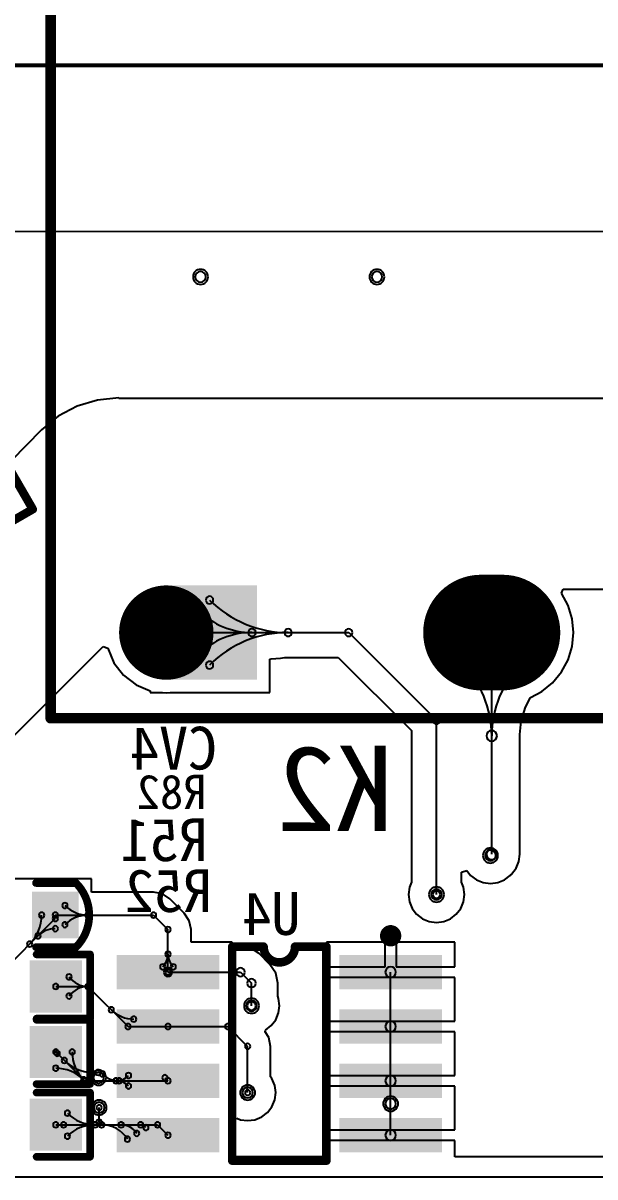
# Model space of a CAD drawing. Header units: inches. Extents: x 32166 to 66782, y 2386 to 7162.
# Drawn here: x 33714.6 to 33774.7, y 2886.6 to 3007.9 of the extents above; entities that cross this region are included whole.
import ezdxf

# ---------------------------------------------------------------- set-up
doc = ezdxf.new("R2010")
doc.units = ezdxf.units.IN
doc.header["$LTSCALE"] = 0.64311
doc.header["$MEASUREMENT"] = 0
for name, color, linetype in [('BOTTOMLAYER', 5, 'CONTINUOUS'), ('BOTTOMOVERLAY', 54, 'CONTINUOUS'), ('BOTTOMPASTE', 16, 'CONTINUOUS'), ('BOTTOMSOLDER', 6, 'CONTINUOUS'), ('KEEPOUTLAYER', 6, 'CONTINUOUS'), ('MULTILAYER', 9, 'CONTINUOUS')]:
    doc.layers.add(name, color=color, linetype=linetype)
doc.styles.get("Standard").update_dxf_attribs({"font": 'txt', "width": 0.8})

msp = doc.modelspace()

# ---------------------------------------------------------------- linework, layer by layer
at = {"layer": 'BOTTOMLAYER'}
for p, q in [((33665.02, 3003.55), (33816.76, 3003.55)), ((33691.5, 2986.01), (33785.9, 2985.96)), ((33720.31, 2967.59), (33718.33, 2966.53)), ((33722.47, 2968.24), (33720.31, 2967.59)), ((33724.71, 2968.46), (33722.47, 2968.24)), ((33724.71, 2968.41), (33724.71, 2968.46)), ((33848.94, 2968.41), (33724.71, 2968.41)), ((33718.33, 2966.53), (33716.59, 2965.1)), ((33716.59, 2965.1), (33711.66, 2960.1)), ((33771.22, 2947.94), (33771.41, 2948.34)), ((33771.41, 2948.34), (33822.66, 2948.34)), ((33771.91, 2946.65), (33771.22, 2947.94)), ((33772.34, 2945.25), (33771.91, 2946.65)), ((33772.48, 2943.79), (33772.34, 2945.25)), ((33729.69, 2943.79), (33748.86, 2943.79)), ((33748.86, 2943.79), (33758.09, 2934.57)), ((33763.89, 2920.48), (33763.89, 2943.79)), ((33772.34, 2942.34), (33772.48, 2943.79)), ((33699.61, 2918.89), (33723.05, 2942.32)), ((33723.05, 2942.32), (33723.55, 2942.15)), ((33723.55, 2942.15), (33724.19, 2940.62)), ((33771.91, 2940.94), (33772.34, 2942.34)), ((33740.58, 2940.98), (33740.73, 2941.02)), ((33740.58, 2937.49), (33740.58, 2940.98)), ((33740.73, 2941.02), (33741.68, 2941.11)), ((33741.68, 2941.11), (33742.12, 2941.16)), ((33742.12, 2941.16), (33747.77, 2941.16)), ((33747.77, 2941.16), (33755.45, 2933.48)), ((33771.22, 2939.65), (33771.91, 2940.94)), ((33724.19, 2940.62), (33725.2, 2939.3)), ((33770.29, 2938.52), (33771.22, 2939.65)), ((33725.2, 2939.3), (33726.52, 2938.29)), ((33769.16, 2937.59), (33770.29, 2938.52)), ((33726.52, 2938.29), (33727.98, 2937.68)), ((33727.98, 2937.68), (33727.98, 2937.49)), ((33727.98, 2937.49), (33729.28, 2937.49)), ((33729.28, 2937.49), (33729.69, 2937.44)), ((33729.69, 2937.44), (33730.11, 2937.49)), ((33730.11, 2937.49), (33740.58, 2937.49)), ((33767.97, 2936.95), (33769.16, 2937.59)), ((33766.99, 2934.48), (33767.44, 2935.96)), ((33767.44, 2935.96), (33767.97, 2936.95)), ((33758.09, 2916.25), (33758.09, 2934.57)), ((33766.85, 2933.06), (33766.99, 2934.48)), ((33755.45, 2933.48), (33755.45, 2917.53)), ((33766.84, 2920.48), (33766.84, 2932.93)), ((33766.84, 2932.93), (33766.86, 2932.93)), ((33766.86, 2932.93), (33766.85, 2933.06)), ((33766.74, 2919.72), (33766.84, 2920.48)), ((33765.98, 2918.4), (33766.45, 2919.01)), ((33766.45, 2919.01), (33766.74, 2919.72)), ((33721.83, 2917.88), (33711.4, 2917.88)), ((33721.83, 2916.5), (33721.83, 2917.88)), ((33760.73, 2918.61), (33761.27, 2918.79)), ((33760.73, 2917.53), (33760.73, 2918.61)), ((33761.27, 2918.79), (33761.67, 2918.26)), ((33761.67, 2918.26), (33762.28, 2917.79)), ((33762.28, 2917.79), (33762.99, 2917.5)), ((33764.52, 2917.5), (33765.23, 2917.79)), ((33765.23, 2917.79), (33765.84, 2918.26)), ((33765.84, 2918.26), (33765.9, 2918.34)), ((33765.9, 2918.34), (33765.98, 2918.4)), ((33755.24, 2917.02), (33755.14, 2916.25)), ((33755.45, 2917.53), (33755.24, 2917.02)), ((33760.94, 2917.02), (33760.73, 2917.53)), ((33761.04, 2916.25), (33760.94, 2917.02)), ((33762.99, 2917.5), (33763.76, 2917.4)), ((33763.76, 2917.4), (33764.52, 2917.5)), ((33728.35, 2916.5), (33721.83, 2916.5)), ((33729.28, 2916.32), (33728.35, 2916.5)), ((33730.06, 2915.79), (33729.28, 2916.32)), ((33731.58, 2914.27), (33730.06, 2915.79)), ((33755.14, 2916.25), (33755.24, 2915.49)), ((33755.24, 2915.49), (33755.53, 2914.78)), ((33760.64, 2914.78), (33760.94, 2915.49)), ((33760.94, 2915.49), (33761.04, 2916.25)), ((33732.11, 2913.49), (33731.58, 2914.27)), ((33755.53, 2914.78), (33756, 2914.17)), ((33756, 2914.17), (33756.61, 2913.7)), ((33759.56, 2913.7), (33760.17, 2914.17)), ((33760.17, 2914.17), (33760.64, 2914.78)), ((33710.88, 2906.58), (33718.03, 2913.72)), ((33718.03, 2914.08), (33728.35, 2914.08)), ((33718.03, 2913.72), (33718.03, 2914.08)), ((33728.35, 2914.08), (33729.87, 2912.56)), ((33732.29, 2912.56), (33732.11, 2913.49)), ((33756.61, 2913.7), (33757.32, 2913.4)), ((33757.32, 2913.4), (33758.09, 2913.3)), ((33758.09, 2913.3), (33758.85, 2913.4)), ((33758.85, 2913.4), (33759.56, 2913.7)), ((33729.87, 2908.09), (33729.87, 2912.56)), ((33732.29, 2911.24), (33732.29, 2912.56)), ((33736.62, 2911.24), (33732.29, 2911.24)), ((33736.62, 2910.84), (33736.62, 2911.24)), ((33737.5, 2910.84), (33736.62, 2910.84)), ((33738.55, 2910.63), (33737.5, 2910.84)), ((33739.45, 2910.03), (33738.55, 2910.63)), ((33752.7, 2911.24), (33746.52, 2911.24)), ((33746.52, 2911.24), (33746.52, 2908.66)), ((33752.7, 2908.66), (33752.7, 2911.24)), ((33760.02, 2911.24), (33753.84, 2911.24)), ((33753.84, 2911.24), (33753.84, 2908.66)), ((33760.02, 2908.66), (33760.02, 2911.24)), ((33740.59, 2908.89), (33739.45, 2910.03)), ((33729.87, 2908.09), (33737.5, 2908.09)), ((33737.5, 2908.09), (33738.65, 2906.94)), ((33741.19, 2907.99), (33740.59, 2908.89)), ((33746.52, 2908.66), (33752.7, 2908.66)), ((33753.27, 2902.37), (33753.27, 2908.09)), ((33753.84, 2908.66), (33760.02, 2908.66)), ((33738.65, 2904.55), (33738.65, 2906.94)), ((33741.4, 2906.94), (33741.19, 2907.99)), ((33741.4, 2905.55), (33741.4, 2906.94)), ((33760.02, 2907.52), (33746.52, 2907.52)), ((33746.52, 2907.52), (33746.52, 2904.94)), ((33760.02, 2904.94), (33760.02, 2907.52)), ((33718.08, 2906.58), (33721.46, 2906.58)), ((33721.46, 2906.58), (33725.67, 2902.37)), ((33741.5, 2905.32), (33741.4, 2905.55)), ((33741.6, 2904.55), (33741.5, 2905.32)), ((33741.5, 2903.79), (33741.6, 2904.55)), ((33746.52, 2904.94), (33746.52, 2904.94)), ((33746.52, 2904.94), (33746.52, 2902.94)), ((33760.02, 2902.94), (33760.02, 2904.94)), ((33760.02, 2904.94), (33760.02, 2904.94)), ((33741.2, 2903.08), (33741.5, 2903.79)), ((33725.67, 2902.37), (33729.87, 2902.37)), ((33729.87, 2902.37), (33736.15, 2902.37)), ((33736.15, 2902.37), (33738.24, 2900.28)), ((33740.07, 2901.82), (33740.12, 2902)), ((33740.12, 2902), (33740.73, 2902.47)), ((33740.73, 2902.47), (33741.2, 2903.08)), ((33746.52, 2902.94), (33760.02, 2902.94)), ((33753.27, 2896.66), (33753.27, 2902.37)), ((33740.48, 2901.2), (33740.07, 2901.82)), ((33740.66, 2900.28), (33740.48, 2901.2)), ((33760.02, 2901.8), (33746.52, 2901.8)), ((33746.52, 2901.8), (33746.52, 2899.22)), ((33760.02, 2899.22), (33760.02, 2901.8)), ((33718.08, 2899.69), (33718.23, 2899.55)), ((33718.08, 2899.69), (33721.12, 2896.66)), ((33738.24, 2895.42), (33738.24, 2900.28)), ((33740.66, 2897.07), (33740.66, 2900.28)), ((33746.52, 2899.22), (33746.52, 2897.23)), ((33760.02, 2897.23), (33760.02, 2899.22)), ((33746.52, 2897.23), (33760.02, 2897.23)), ((33721.12, 2896.66), (33729.87, 2896.66)), ((33729.54, 2896.99), (33729.87, 2896.66)), ((33740.8, 2896.89), (33740.66, 2897.07)), ((33741.09, 2896.18), (33740.8, 2896.89)), ((33741.19, 2895.42), (33741.09, 2896.18)), ((33760.02, 2896.09), (33746.52, 2896.09)), ((33746.52, 2896.09), (33746.52, 2893.51)), ((33753.27, 2894.25), (33753.27, 2896.66)), ((33760.02, 2893.51), (33760.02, 2896.09)), ((33738.24, 2895.42), (33738.24, 2895.42)), ((33741.09, 2894.66), (33741.19, 2895.42)), ((33722.63, 2892.31), (33722.63, 2893.84)), ((33740.33, 2893.33), (33740.8, 2893.94)), ((33740.8, 2893.94), (33741.09, 2894.66)), ((33746.52, 2893.51), (33746.52, 2891.51)), ((33753.27, 2890.94), (33753.27, 2894.25)), ((33760.02, 2891.51), (33760.02, 2893.51)), ((33722.63, 2892.31), (33722.89, 2892.04)), ((33736.62, 2892.41), (33737.1, 2892.73)), ((33736.62, 2888.68), (33736.62, 2892.41)), ((33737.1, 2892.73), (33737.48, 2892.57)), ((33737.48, 2892.57), (33738.24, 2892.47)), ((33738.24, 2892.47), (33739.01, 2892.57)), ((33739.01, 2892.57), (33739.72, 2892.86)), ((33739.72, 2892.86), (33740.33, 2893.33)), ((33718.08, 2892.04), (33718.89, 2892.04)), ((33718.08, 2892.04), (33722.89, 2892.04)), ((33722.89, 2892.04), (33728.77, 2892.04)), ((33728.77, 2892.04), (33729.87, 2890.94)), ((33746.52, 2891.51), (33760.02, 2891.51)), ((33760.02, 2890.37), (33746.52, 2890.37)), ((33746.52, 2890.37), (33746.52, 2888.68)), ((33760.02, 2888.68), (33760.02, 2890.37)), ((33746.52, 2888.68), (33736.62, 2888.68)), ((33952.49, 2888.68), (33760.02, 2888.68))]:
    msp.add_line(p, q, dxfattribs=at)
at = {"layer": 'BOTTOMLAYER', "const_width": 11.25}
msp.add_lwpolyline([(33762.77, 2943.79), (33765.02, 2943.79)], dxfattribs=at)
at = {"layer": 'BOTTOMLAYER'}
for points, const_width in [([(33765.58, 2943.79, 1), (33759.96, 2943.79, 1)], 5.63), ([(33767.83, 2943.79, 1), (33762.21, 2943.79, 1)], 5.63), ([(33731.94, 2943.79, 1), (33727.44, 2943.79, 1)], 4.5)]:
    msp.add_lwpolyline(points, format="xyb", close=True, dxfattribs=dict(at, const_width=const_width))
for centre, radius, start, end in [((33733.29, 2981.19), 0.562, 0, 180), ((33733.29, 2981.19), 0.562, 180, 0), ((33751.83, 2981.19), 0.562, 0, 180), ((33751.83, 2981.19), 0.562, 180, 0), ((33734.24, 2947.21), 0.394, 0, 180), ((33734.24, 2947.21), 0.394, 0, 180), ((33734.24, 2947.21), 0.394, 0, 180), ((33734.24, 2947.21), 0.394, 180, 0), ((33734.24, 2947.21), 0.394, 180, 0), ((33734.24, 2947.21), 0.394, 180, 0), ((33742.5, 2955.47), 11.68, 225, 270), ((33742.5, 2955.47), 11.68, 225, 270), ((33742.5, 2955.47), 11.68, 225, 270), ((33733.12, 2946.1), 0.394, 0, 180), ((33733.12, 2946.1), 0.394, 0, 180), ((33733.12, 2946.1), 0.394, 0, 180), ((33733.12, 2946.1), 0.394, 180, 0), ((33733.12, 2946.1), 0.394, 180, 0), ((33733.12, 2946.1), 0.394, 180, 0), ((33738.69, 2951.67), 7.88, 225.0001, 270.0001), ((33738.69, 2951.67), 7.88, 225.0001, 270.0001), ((33738.69, 2951.67), 7.88, 225.0001, 270.0001), ((33729.69, 2943.79), 0.394, 0, 180), ((33729.69, 2943.79), 0.394, 180, 0), ((33738.69, 2935.92), 7.88, 89.9999, 134.9999), ((33738.69, 2935.92), 7.88, 89.9999, 134.9999), ((33738.69, 2935.92), 7.88, 89.9999, 134.9999), ((33742.5, 2932.12), 11.68, 90, 135), ((33742.5, 2932.12), 11.68, 90, 135), ((33742.5, 2932.12), 11.68, 90, 135), ((33738.69, 2943.79), 0.394, 0, 180), ((33738.69, 2943.79), 0.394, 0, 180), ((33738.69, 2943.79), 0.394, 0, 180), ((33738.69, 2943.79), 0.394, 0, 180), ((33738.69, 2943.79), 0.394, 0, 180), ((33738.69, 2943.79), 0.394, 0, 180), ((33738.69, 2943.79), 0.394, 180, 0), ((33738.69, 2943.79), 0.394, 180, 0), ((33738.69, 2943.79), 0.394, 180, 0), ((33738.69, 2943.79), 0.394, 180, 0), ((33738.69, 2943.79), 0.394, 180, 0), ((33738.69, 2943.79), 0.394, 180, 0), ((33742.5, 2943.79), 0.394, 0, 180), ((33742.5, 2943.79), 0.394, 0, 180), ((33742.5, 2943.79), 0.394, 0, 180), ((33742.5, 2943.79), 0.394, 0, 180), ((33742.5, 2943.79), 0.394, 0, 180), ((33742.5, 2943.79), 0.394, 0, 180), ((33742.5, 2943.79), 0.394, 180, 0), ((33742.5, 2943.79), 0.394, 180, 0), ((33742.5, 2943.79), 0.394, 180, 0), ((33742.5, 2943.79), 0.394, 180, 0), ((33742.5, 2943.79), 0.394, 180, 0), ((33742.5, 2943.79), 0.394, 180, 0), ((33748.86, 2943.79), 0.394, 0, 180), ((33748.86, 2943.79), 0.394, 0, 180), ((33748.86, 2943.79), 0.394, 180, 0), ((33748.86, 2943.79), 0.394, 180, 0), ((33763.89, 2943.79), 0.562, 0, 180), ((33763.89, 2943.79), 0.562, 180, 0), ((33733.12, 2941.49), 0.394, 0, 180), ((33733.12, 2941.49), 0.394, 0, 180), ((33733.12, 2941.49), 0.394, 0, 180), ((33733.12, 2941.49), 0.394, 180, 0), ((33733.12, 2941.49), 0.394, 180, 0), ((33733.12, 2941.49), 0.394, 180, 0), ((33760.71, 2940.61), 0.562, 0, 180), ((33760.71, 2940.61), 0.562, 0, 180), ((33767.07, 2940.61), 0.562, 0, 180), ((33767.07, 2940.61), 0.562, 0, 180), ((33734.24, 2940.37), 0.394, 0, 180), ((33734.24, 2940.37), 0.394, 0, 180), ((33734.24, 2940.37), 0.394, 0, 180), ((33734.24, 2940.37), 0.394, 180, 0), ((33734.24, 2940.37), 0.394, 180, 0), ((33734.24, 2940.37), 0.394, 180, 0), ((33760.71, 2940.61), 0.562, 180, 0), ((33760.71, 2940.61), 0.562, 180, 0), ((33753.03, 2932.93), 10.86, 0, 45), ((33753.03, 2932.93), 10.86, 0, 45), ((33774.76, 2932.93), 10.86, 135, 180), ((33774.76, 2932.93), 10.86, 135, 180), ((33767.07, 2940.61), 0.562, 180, 0), ((33767.07, 2940.61), 0.562, 180, 0), ((33758.09, 2934.57), 0.394, 0, 180), ((33758.09, 2934.57), 0.394, 0, 180), ((33758.09, 2934.57), 0.394, 180, 0), ((33758.09, 2934.57), 0.394, 180, 0), ((33763.89, 2932.93), 0.562, 0, 180), ((33763.89, 2932.93), 0.562, 0, 180), ((33763.89, 2932.93), 0.562, 0, 180), ((33763.89, 2932.93), 0.562, 0, 180), ((33763.89, 2932.93), 0.562, 180, 0), ((33763.89, 2932.93), 0.562, 180, 0), ((33763.89, 2932.93), 0.562, 180, 0), ((33763.89, 2932.93), 0.562, 180, 0), ((33763.76, 2920.35), 0.562, 0, 180), ((33763.76, 2920.35), 0.562, 180, 0), ((33763.89, 2920.48), 0.562, 0, 180), ((33763.89, 2920.48), 0.562, 180, 0), ((33758.09, 2916.25), 0.562, 0, 180), ((33758.09, 2916.25), 0.394, 0, 180), ((33719.04, 2915.09), 0.286, 0, 180), ((33758.09, 2916.25), 0.562, 180, 0), ((33758.09, 2916.25), 0.394, 180, 0), ((33716.6, 2914.08), 0.286, 0, 180), ((33718.03, 2914.08), 0.286, 0, 180), ((33718.03, 2914.08), 0.286, 0, 180), ((33719.04, 2915.09), 0.286, 180, 0), ((33721.48, 2917.53), 3.45, 225.0001, 270.0001), ((33721.48, 2914.08), 0.286, 0, 180), ((33721.48, 2914.08), 0.286, 0, 180), ((33728.35, 2914.08), 0.286, 0, 180), ((33728.35, 2914.08), 0.286, 0, 180), ((33712.27, 2914.08), 4.32, 315.0001, 0.0001), ((33716.6, 2914.08), 0.286, 180, 0), ((33718.03, 2914.08), 0.286, 180, 0), ((33718.03, 2914.08), 0.286, 180, 0), ((33718.03, 2913.72), 0.286, 0, 180), ((33718.03, 2913.72), 0.286, 0, 180), ((33718.03, 2913.72), 0.286, 180, 0), ((33718.03, 2913.72), 0.286, 180, 0), ((33718.03, 2912.66), 0.286, 0, 180), ((33719.04, 2913.07), 0.286, 0, 180), ((33719.04, 2913.07), 0.286, 180, 0), ((33721.48, 2910.64), 3.45, 89.9999, 134.9999), ((33721.48, 2914.08), 0.286, 180, 0), ((33721.48, 2914.08), 0.286, 180, 0), ((33728.35, 2914.08), 0.286, 180, 0), ((33728.35, 2914.08), 0.286, 180, 0), ((33716.21, 2911.9), 0.286, 0, 180), ((33716.21, 2911.9), 0.286, 180, 0), ((33718.03, 2910.08), 2.57, 89.9998, 134.9998), ((33718.03, 2912.66), 0.286, 180, 0), ((33729.87, 2912.56), 0.286, 0, 180), ((33729.87, 2912.56), 0.286, 0, 180), ((33729.87, 2912.56), 0.286, 180, 0), ((33729.87, 2912.56), 0.286, 180, 0), ((33715.33, 2911.03), 0.286, 0, 180), ((33715.33, 2911.03), 0.286, 180, 0), ((33727.99, 2909.97), 1.88, 315, 0), ((33729.87, 2909.97), 0.286, 0, 180), ((33729.87, 2909.97), 0.286, 0, 180), ((33729.87, 2909.97), 0.286, 180, 0), ((33729.87, 2909.97), 0.286, 180, 0), ((33731.75, 2909.97), 1.88, 180, 225), ((33729.32, 2908.64), 0.286, 0, 180), ((33729.32, 2908.64), 0.286, 180, 0), ((33729.87, 2908.09), 0.45, 0, 180), ((33729.87, 2908.09), 0.45, 180, 0), ((33729.87, 2908.09), 0.286, 0, 180), ((33729.87, 2908.09), 0.286, 180, 0), ((33730.42, 2908.64), 0.286, 0, 180), ((33730.42, 2908.64), 0.286, 180, 0), ((33737.5, 2908.09), 0.45, 0, 180), ((33737.5, 2908.09), 0.45, 0, 180), ((33737.5, 2908.09), 0.45, 180, 0), ((33737.5, 2908.09), 0.45, 180, 0), ((33753.27, 2908.09), 0.562, 0, 180), ((33753.27, 2908.09), 0.562, 180, 0), ((33718.08, 2906.58), 0.286, 0, 180), ((33719.47, 2907.59), 0.286, 0, 180), ((33719.47, 2907.59), 0.286, 180, 0), ((33721.46, 2909.04), 2.46, 216.136, 270), ((33721.46, 2906.58), 0.286, 0, 180), ((33721.46, 2906.58), 0.286, 0, 180), ((33721.46, 2906.58), 0.286, 0, 180), ((33721.46, 2906.58), 0.286, 0, 180), ((33738.65, 2906.94), 0.45, 0, 180), ((33738.65, 2906.94), 0.45, 0, 180), ((33738.65, 2906.94), 0.45, 180, 0), ((33738.65, 2906.94), 0.45, 180, 0), ((33718.08, 2906.58), 0.286, 180, 0), ((33719.47, 2905.57), 0.286, 0, 180), ((33721.46, 2904.12), 2.46, 90, 143.864), ((33721.46, 2906.58), 0.286, 180, 0), ((33721.46, 2906.58), 0.286, 180, 0), ((33721.46, 2906.58), 0.286, 180, 0), ((33721.46, 2906.58), 0.286, 180, 0), ((33719.47, 2905.57), 0.286, 180, 0), ((33723.91, 2904.13), 0.286, 0, 180), ((33738.65, 2904.55), 0.562, 0, 180), ((33738.65, 2904.55), 0.562, 180, 0), ((33738.65, 2904.55), 0.45, 0, 180), ((33738.65, 2904.55), 0.45, 180, 0), ((33723.91, 2904.13), 0.286, 180, 0), ((33726.27, 2906.5), 3.35, 224.9999, 269.9999), ((33726.27, 2903.15), 0.286, 0, 180), ((33725.67, 2902.37), 0.286, 0, 180), ((33725.67, 2902.37), 0.286, 0, 180), ((33725.67, 2902.37), 0.286, 180, 0), ((33725.67, 2902.37), 0.286, 180, 0), ((33726.27, 2903.15), 0.286, 180, 0), ((33729.87, 2902.37), 0.286, 0, 180), ((33729.87, 2902.37), 0.286, 0, 180), ((33729.87, 2902.37), 0.286, 180, 0), ((33729.87, 2902.37), 0.286, 180, 0), ((33736.15, 2902.37), 0.286, 0, 180), ((33736.15, 2902.37), 0.286, 0, 180), ((33736.15, 2902.37), 0.286, 180, 0), ((33736.15, 2902.37), 0.286, 180, 0), ((33753.27, 2902.37), 0.562, 0, 180), ((33753.27, 2902.37), 0.562, 0, 180), ((33753.27, 2902.37), 0.562, 180, 0), ((33753.27, 2902.37), 0.562, 180, 0), ((33718.08, 2899.69), 0.286, 0, 180), ((33718.08, 2899.69), 0.286, 0, 180), ((33718.08, 2899.69), 0.286, 180, 0), ((33718.08, 2899.69), 0.286, 180, 0), ((33718.23, 2899.55), 0.286, 0, 180), ((33719.8, 2899.69), 0.286, 0, 180), ((33719.8, 2899.69), 0.286, 0, 180), ((33719.8, 2899.69), 0.286, 0, 180), ((33719.8, 2899.69), 0.286, 180, 0), ((33719.8, 2899.69), 0.286, 180, 0), ((33719.8, 2899.69), 0.286, 180, 0), ((33723.94, 2899.69), 4.14, 180, 225), ((33723.94, 2899.69), 4.14, 180, 225), ((33723.94, 2899.69), 4.14, 180, 225), ((33738.24, 2900.28), 0.286, 0, 180), ((33738.24, 2900.28), 0.286, 0, 180), ((33738.24, 2900.28), 0.286, 180, 0), ((33738.24, 2900.28), 0.286, 180, 0), ((33718.23, 2899.55), 0.286, 180, 0), ((33718.98, 2898.8), 0.286, 0, 180), ((33718.98, 2898.8), 0.286, 0, 180), ((33718.98, 2898.8), 0.286, 0, 180), ((33718.98, 2898.8), 0.286, 180, 0), ((33718.98, 2898.8), 0.286, 180, 0), ((33718.98, 2898.8), 0.286, 180, 0), ((33722.06, 2901.87), 4.35, 225.0002, 276.0962), ((33722.06, 2901.87), 4.35, 225.0002, 276.0962), ((33722.06, 2901.87), 4.35, 225.0002, 276.0962), ((33718.08, 2897.98), 0.286, 0, 180), ((33718.08, 2897.98), 0.286, 0, 180), ((33718.08, 2897.98), 0.286, 0, 180), ((33718.08, 2897.98), 0.286, 180, 0), ((33718.08, 2897.98), 0.286, 180, 0), ((33718.08, 2897.98), 0.286, 180, 0), ((33718.08, 2893.84), 4.14, 45, 90), ((33718.08, 2893.84), 4.14, 45, 90), ((33718.08, 2893.84), 4.14, 45, 90), ((33722.58, 2896.99), 0.562, 0, 180), ((33722.52, 2897.54), 0.286, 0, 180), ((33722.52, 2897.54), 0.286, 0, 180), ((33722.52, 2897.54), 0.286, 0, 180), ((33722.52, 2897.54), 0.286, 180, 0), ((33722.52, 2897.54), 0.286, 180, 0), ((33722.52, 2897.54), 0.286, 180, 0), ((33722.97, 2897.39), 0.286, 0, 180), ((33722.97, 2897.39), 0.286, 0, 180), ((33722.97, 2897.39), 0.286, 0, 180), ((33722.97, 2897.39), 0.286, 180, 0), ((33722.97, 2897.39), 0.286, 180, 0), ((33722.97, 2897.39), 0.286, 180, 0), ((33724.73, 2899.15), 2.49, 224.9999, 269.9999), ((33724.73, 2899.15), 2.49, 224.9999, 269.9999), ((33724.73, 2899.15), 2.49, 224.9999, 269.9999), ((33724.39, 2898.54), 1.88, 270, 315), ((33724.39, 2898.54), 1.88, 270, 315), ((33724.39, 2898.54), 1.88, 270, 315), ((33725.72, 2897.21), 0.286, 0, 180), ((33725.72, 2897.21), 0.286, 0, 180), ((33725.72, 2897.21), 0.286, 0, 180), ((33725.72, 2897.21), 0.286, 180, 0), ((33725.72, 2897.21), 0.286, 180, 0), ((33725.72, 2897.21), 0.286, 180, 0), ((33729.54, 2896.99), 0.286, 0, 180), ((33753.27, 2896.66), 0.562, 0, 180), ((33753.27, 2896.66), 0.562, 0, 180), ((33721.01, 2896.77), 0.286, 0, 180), ((33721.01, 2896.77), 0.286, 0, 180), ((33721.01, 2896.77), 0.286, 0, 180), ((33721.01, 2896.77), 0.286, 0, 180), ((33721.01, 2896.77), 0.286, 0, 180), ((33721.01, 2896.77), 0.286, 0, 180), ((33721.01, 2896.77), 0.286, 180, 0), ((33721.01, 2896.77), 0.286, 180, 0), ((33721.01, 2896.77), 0.286, 180, 0), ((33721.01, 2896.77), 0.286, 180, 0), ((33721.01, 2896.77), 0.286, 180, 0), ((33721.01, 2896.77), 0.286, 180, 0), ((33721.12, 2896.66), 0.286, 0, 180), ((33721.12, 2896.66), 0.286, 0, 180), ((33721.12, 2896.66), 0.286, 180, 0), ((33721.12, 2896.66), 0.286, 180, 0), ((33722.58, 2896.99), 0.562, 180, 0), ((33724.39, 2896.66), 0.286, 0, 180), ((33724.39, 2896.66), 0.286, 0, 180), ((33724.39, 2896.66), 0.286, 0, 180), ((33724.39, 2896.66), 0.286, 0, 180), ((33724.39, 2896.66), 0.286, 0, 180), ((33724.39, 2896.66), 0.286, 0, 180), ((33724.39, 2896.66), 0.286, 180, 0), ((33724.39, 2896.66), 0.286, 180, 0), ((33724.39, 2896.66), 0.286, 180, 0), ((33724.39, 2896.66), 0.286, 180, 0), ((33724.39, 2896.66), 0.286, 180, 0), ((33724.39, 2896.66), 0.286, 180, 0), ((33724.39, 2894.78), 1.88, 45, 90), ((33724.39, 2894.78), 1.88, 45, 90), ((33724.39, 2894.78), 1.88, 45, 90), ((33724.73, 2896.66), 0.286, 0, 180), ((33724.73, 2896.66), 0.286, 0, 180), ((33724.73, 2896.66), 0.286, 0, 180), ((33724.73, 2896.66), 0.286, 180, 0), ((33724.73, 2896.66), 0.286, 180, 0), ((33724.73, 2896.66), 0.286, 180, 0), ((33725.72, 2896.11), 0.286, 0, 180), ((33725.72, 2896.11), 0.286, 0, 180), ((33725.72, 2896.11), 0.286, 0, 180), ((33725.72, 2896.11), 0.286, 180, 0), ((33725.72, 2896.11), 0.286, 180, 0), ((33725.72, 2896.11), 0.286, 180, 0), ((33729.54, 2896.99), 0.286, 180, 0), ((33729.87, 2896.66), 0.286, 0, 180), ((33729.87, 2896.66), 0.286, 0, 180), ((33729.87, 2896.66), 0.286, 180, 0), ((33729.87, 2896.66), 0.286, 180, 0), ((33738.24, 2895.42), 0.562, 0, 180), ((33753.27, 2896.66), 0.562, 180, 0), ((33753.27, 2896.66), 0.562, 180, 0), ((33738.24, 2895.42), 0.562, 180, 0), ((33738.24, 2895.42), 0.286, 0, 180), ((33738.24, 2895.42), 0.286, 0, 180), ((33738.24, 2895.42), 0.286, 0, 180), ((33738.24, 2895.42), 0.286, 180, 0), ((33738.24, 2895.42), 0.286, 180, 0), ((33738.24, 2895.42), 0.286, 180, 0), ((33753.27, 2894.25), 0.562, 0, 180), ((33753.27, 2894.25), 0.562, 0, 180), ((33753.27, 2894.25), 0.562, 0, 180), ((33719.3, 2893.26), 0.286, 0, 180), ((33719.3, 2893.26), 0.286, 0, 180), ((33719.3, 2893.26), 0.286, 0, 180), ((33722.63, 2893.84), 0.562, 0, 180), ((33722.63, 2893.84), 0.562, 180, 0), ((33722.63, 2893.84), 0.286, 0, 180), ((33722.63, 2893.84), 0.286, 180, 0), ((33753.27, 2894.25), 0.562, 180, 0), ((33753.27, 2894.25), 0.562, 180, 0), ((33753.27, 2894.25), 0.562, 180, 0), ((33718.08, 2892.04), 0.286, 0, 180), ((33718.08, 2892.04), 0.286, 0, 180), ((33718.89, 2892.04), 0.286, 0, 180), ((33719.3, 2893.26), 0.286, 180, 0), ((33719.3, 2893.26), 0.286, 180, 0), ((33719.3, 2893.26), 0.286, 180, 0), ((33722.22, 2896.18), 4.14, 225, 270), ((33722.22, 2896.18), 4.14, 225, 270), ((33722.22, 2896.18), 4.14, 225, 270), ((33722.22, 2892.04), 0.286, 0, 180), ((33722.22, 2892.04), 0.286, 0, 180), ((33722.22, 2892.04), 0.286, 0, 180), ((33722.22, 2892.04), 0.286, 0, 180), ((33722.22, 2892.04), 0.286, 0, 180), ((33722.22, 2892.04), 0.286, 0, 180), ((33722.63, 2892.31), 0.286, 0, 180), ((33722.63, 2892.31), 0.286, 0, 180), ((33722.63, 2892.31), 0.286, 180, 0), ((33722.63, 2892.31), 0.286, 180, 0), ((33722.9, 2892.04), 0.286, 0, 180), ((33722.9, 2892.04), 0.286, 0, 180), ((33722.9, 2892.04), 0.286, 0, 180), ((33722.89, 2892.04), 0.286, 0, 180), ((33722.89, 2892.04), 0.286, 0, 180), ((33722.89, 2892.04), 0.286, 0, 180), ((33724.95, 2892.04), 0.286, 0, 180), ((33724.95, 2892.04), 0.286, 0, 180), ((33724.95, 2892.04), 0.286, 0, 180), ((33727, 2892.04), 0.286, 0, 180), ((33727, 2892.04), 0.286, 0, 180), ((33727, 2892.04), 0.286, 0, 180), ((33728.77, 2892.04), 0.286, 0, 180), ((33728.77, 2892.04), 0.286, 0, 180), ((33718.08, 2892.04), 0.286, 180, 0), ((33718.08, 2892.04), 0.286, 180, 0), ((33718.89, 2892.04), 0.286, 180, 0), ((33719.3, 2890.83), 0.286, 0, 180), ((33719.3, 2890.83), 0.286, 0, 180), ((33719.3, 2890.83), 0.286, 0, 180), ((33722.22, 2887.91), 4.14, 90, 135), ((33722.22, 2887.91), 4.14, 90, 135), ((33722.22, 2887.91), 4.14, 90, 135), ((33722.22, 2892.04), 0.286, 180, 0), ((33722.22, 2892.04), 0.286, 180, 0), ((33722.22, 2892.04), 0.286, 180, 0), ((33722.22, 2892.04), 0.286, 180, 0), ((33722.22, 2892.04), 0.286, 180, 0), ((33722.22, 2892.04), 0.286, 180, 0), ((33722.9, 2892.04), 0.286, 180, 0), ((33722.9, 2892.04), 0.286, 180, 0), ((33722.9, 2892.04), 0.286, 180, 0), ((33722.89, 2892.04), 0.286, 180, 0), ((33722.89, 2892.04), 0.286, 180, 0), ((33722.89, 2892.04), 0.286, 180, 0), ((33722.9, 2888.85), 3.19, 31.775, 90), ((33722.9, 2888.85), 3.19, 31.775, 90), ((33722.9, 2888.85), 3.19, 31.775, 90), ((33724.95, 2892.04), 0.286, 180, 0), ((33724.95, 2892.04), 0.286, 180, 0), ((33724.95, 2892.04), 0.286, 180, 0), ((33724.95, 2890.12), 1.92, 31.775, 90), ((33724.95, 2890.12), 1.92, 31.775, 90), ((33724.95, 2890.12), 1.92, 31.775, 90), ((33726.58, 2891.13), 0.286, 0, 180), ((33726.58, 2891.13), 0.286, 0, 180), ((33726.58, 2891.13), 0.286, 0, 180), ((33726.58, 2891.13), 0.286, 180, 0), ((33726.58, 2891.13), 0.286, 180, 0), ((33726.58, 2891.13), 0.286, 180, 0), ((33727, 2892.04), 0.286, 180, 0), ((33727, 2892.04), 0.286, 180, 0), ((33727, 2892.04), 0.286, 180, 0), ((33727, 2891.39), 0.652, 31.7747, 89.9997), ((33727, 2891.39), 0.652, 31.7747, 89.9997), ((33727, 2891.39), 0.652, 31.7747, 89.9997), ((33727.55, 2891.74), 0.286, 0, 180), ((33727.55, 2891.74), 0.286, 0, 180), ((33727.55, 2891.74), 0.286, 0, 180), ((33727.55, 2891.74), 0.286, 180, 0), ((33727.55, 2891.74), 0.286, 180, 0), ((33727.55, 2891.74), 0.286, 180, 0), ((33728.77, 2892.04), 0.286, 180, 0), ((33728.77, 2892.04), 0.286, 180, 0), ((33729.87, 2890.94), 0.286, 0, 180), ((33753.27, 2890.94), 0.562, 0, 180), ((33719.3, 2890.83), 0.286, 180, 0), ((33719.3, 2890.83), 0.286, 180, 0), ((33719.3, 2890.83), 0.286, 180, 0), ((33725.61, 2890.53), 0.286, 0, 180), ((33725.61, 2890.53), 0.286, 0, 180), ((33725.61, 2890.53), 0.286, 0, 180), ((33725.61, 2890.53), 0.286, 180, 0), ((33725.61, 2890.53), 0.286, 180, 0), ((33725.61, 2890.53), 0.286, 180, 0), ((33729.87, 2890.94), 0.286, 180, 0), ((33753.27, 2890.94), 0.562, 180, 0)]:
    msp.add_arc(centre, radius, start, end, dxfattribs=at)
for points in [[(33738.78, 2939.29), (33738.78, 2948.29), (33729.78, 2939.29), (33729.78, 2948.29)], [(33716.03, 2912.08), (33720.03, 2912.08), (33716.03, 2916.08), (33720.03, 2916.08)], [(33734.82, 2906.74), (33734.82, 2909.44), (33724.92, 2906.74), (33724.92, 2909.44)], [(33758.22, 2906.74), (33758.22, 2909.44), (33748.32, 2906.74), (33748.32, 2909.44)], [(33715.8, 2904.29), (33720.37, 2904.29), (33715.8, 2908.87), (33720.37, 2908.87)], [(33734.82, 2901.02), (33734.82, 2903.72), (33724.92, 2901.02), (33724.92, 2903.72)], [(33758.22, 2901.02), (33758.22, 2903.72), (33748.32, 2901.02), (33748.32, 2903.72)], [(33715.8, 2897.41), (33720.37, 2897.41), (33715.8, 2901.98), (33720.37, 2901.98)], [(33734.82, 2895.31), (33734.82, 2898.01), (33724.92, 2895.31), (33724.92, 2898.01)], [(33758.22, 2895.31), (33758.22, 2898.01), (33748.32, 2895.31), (33748.32, 2898.01)], [(33715.8, 2889.76), (33720.37, 2889.76), (33715.8, 2894.33), (33720.37, 2894.33)], [(33734.82, 2889.59), (33734.82, 2892.29), (33724.92, 2889.59), (33724.92, 2892.29)], [(33758.22, 2889.59), (33758.22, 2892.29), (33748.32, 2889.59), (33748.32, 2892.29)]]:
    msp.add_solid(points, dxfattribs=at)
at = {"layer": 'BOTTOMOVERLAY'}
for points, const_width in [([(33717.54, 2934.79), (33717.54, 3065.29)], 1.12), ([(33697.66, 2987.94), (33715.66, 2956.76)], 0.9), ([(33659.93, 2924.58), (33715.66, 2956.76)], 0.9), ([(33717.54, 2934.79), (33776.04, 2934.79)], 1.12), ([(33720.2, 2917.46), (33716, 2917.46)], 0.81), ([(33720.2, 2910.71), (33716, 2910.71)], 0.81), ([(33736.62, 2910.76), (33739.92, 2910.76)], 0.9), ([(33736.62, 2888.26), (33736.62, 2910.76)], 0.9), ([(33743.22, 2910.76), (33746.52, 2910.76)], 0.9), ([(33746.52, 2888.26), (33746.52, 2910.76)], 0.9), ([(33716.06, 2909.95), (33721.68, 2909.95)], 0.8), ([(33721.68, 2903.2), (33721.68, 2909.95)], 0.8), ([(33716.06, 2903.2), (33721.68, 2903.2)], 0.8), ([(33716.06, 2903.07), (33721.68, 2903.07)], 0.8), ([(33721.68, 2903.07), (33721.68, 2896.32)], 0.8), ([(33716.06, 2896.32), (33721.68, 2896.32)], 0.8), ([(33716.06, 2895.42), (33721.68, 2895.42)], 0.8), ([(33721.68, 2888.67), (33721.68, 2895.42)], 0.8), ([(33716.06, 2888.67), (33721.68, 2888.67)], 0.8), ([(33736.62, 2888.26), (33746.52, 2888.26)], 0.9)]:
    msp.add_lwpolyline(points, dxfattribs=dict(at, const_width=const_width))
for points, const_width in [([(33715.55, 2956.95, 1), (33715.77, 2956.56, 1)], 0.45), ([(33715.55, 2956.95, 1), (33715.77, 2956.56, 1)], 0.45), ([(33717.82, 2934.79, 1), (33717.26, 2934.79, 1)], 0.562), ([(33717.82, 2934.79, 1), (33717.26, 2934.79, 1)], 0.562), ([(33716, 2917.26, 1), (33716, 2917.66, 1)], 0.405), ([(33720.2, 2917.26, 1), (33720.2, 2917.66, 1)], 0.405), ([(33720.2, 2917.26, 1), (33720.2, 2917.66, 1)], 0.405), ([(33753.27, 2912.47, 1), (33753.27, 2911.35, 1)], 1.12), ([(33753.27, 2912.19, 1), (33753.27, 2912.76, 1)], 0.562), ([(33753.27, 2911.07, 1), (33753.27, 2911.63, 1)], 0.562), ([(33716, 2910.51, 1), (33716, 2910.91, 1)], 0.405), ([(33720.2, 2910.51, 1), (33720.2, 2910.91, 1)], 0.405), ([(33720.2, 2910.51, 1), (33720.2, 2910.91, 1)], 0.405), ([(33736.62, 2910.54, 1), (33736.62, 2910.99, 1)], 0.45), ([(33736.62, 2910.54, 1), (33736.62, 2910.99, 1)], 0.45), ([(33739.92, 2910.54, 1), (33739.92, 2910.99, 1)], 0.45), ([(33739.92, 2910.54, 1), (33739.92, 2910.99, 1)], 0.45), ([(33743.22, 2910.54, 1), (33743.22, 2910.99, 1)], 0.45), ([(33743.22, 2910.54, 1), (33743.22, 2910.99, 1)], 0.45), ([(33746.52, 2910.54, 1), (33746.52, 2910.99, 1)], 0.45), ([(33746.52, 2910.54, 1), (33746.52, 2910.99, 1)], 0.45), ([(33716.06, 2909.75, 1), (33716.06, 2910.15, 1)], 0.4), ([(33721.68, 2909.75, 1), (33721.68, 2910.15, 1)], 0.4), ([(33721.68, 2909.75, 1), (33721.68, 2910.15, 1)], 0.4), ([(33716.06, 2903, 1), (33716.06, 2903.4, 1)], 0.4), ([(33716.06, 2902.87, 1), (33716.06, 2903.27, 1)], 0.4), ([(33721.68, 2903, 1), (33721.68, 2903.4, 1)], 0.4), ([(33721.68, 2903, 1), (33721.68, 2903.4, 1)], 0.4), ([(33721.68, 2902.87, 1), (33721.68, 2903.27, 1)], 0.4), ([(33721.68, 2902.87, 1), (33721.68, 2903.27, 1)], 0.4), ([(33716.06, 2896.12, 1), (33716.06, 2896.52, 1)], 0.4), ([(33721.68, 2896.12, 1), (33721.68, 2896.52, 1)], 0.4), ([(33721.68, 2896.12, 1), (33721.68, 2896.52, 1)], 0.4), ([(33716.06, 2895.22, 1), (33716.06, 2895.62, 1)], 0.4), ([(33721.68, 2895.22, 1), (33721.68, 2895.62, 1)], 0.4), ([(33721.68, 2895.22, 1), (33721.68, 2895.62, 1)], 0.4), ([(33716.06, 2888.47, 1), (33716.06, 2888.87, 1)], 0.4), ([(33721.68, 2888.47, 1), (33721.68, 2888.87, 1)], 0.4), ([(33721.68, 2888.47, 1), (33721.68, 2888.87, 1)], 0.4), ([(33736.62, 2888.04, 1), (33736.62, 2888.49, 1)], 0.45), ([(33736.62, 2888.04, 1), (33736.62, 2888.49, 1)], 0.45), ([(33746.52, 2888.04, 1), (33746.52, 2888.49, 1)], 0.45), ([(33746.52, 2888.04, 1), (33746.52, 2888.49, 1)], 0.45)]:
    msp.add_lwpolyline(points, format="xyb", close=True, dxfattribs=dict(at, const_width=const_width))
for points, const_width in [([(33720.2, 2917.46, -0.414214), (33720.2, 2910.71)], 0.81), ([(33743.22, 2910.76, -1), (33739.92, 2910.76)], 0.9)]:
    msp.add_lwpolyline(points, format="xyb", dxfattribs=dict(at, const_width=const_width))
at = {"layer": 'BOTTOMPASTE'}
for points in [[(33738.78, 2939.29), (33738.78, 2948.29), (33729.78, 2939.29), (33729.78, 2948.29)], [(33716.03, 2912.08), (33720.03, 2912.08), (33716.03, 2916.08), (33720.03, 2916.08)], [(33734.82, 2906.74), (33734.82, 2909.44), (33724.92, 2906.74), (33724.92, 2909.44)], [(33758.22, 2906.74), (33758.22, 2909.44), (33748.32, 2906.74), (33748.32, 2909.44)], [(33715.8, 2904.29), (33720.37, 2904.29), (33715.8, 2908.87), (33720.37, 2908.87)], [(33734.82, 2901.02), (33734.82, 2903.72), (33724.92, 2901.02), (33724.92, 2903.72)], [(33758.22, 2901.02), (33758.22, 2903.72), (33748.32, 2901.02), (33748.32, 2903.72)], [(33715.8, 2897.41), (33720.37, 2897.41), (33715.8, 2901.98), (33720.37, 2901.98)], [(33734.82, 2895.31), (33734.82, 2898.01), (33724.92, 2895.31), (33724.92, 2898.01)], [(33758.22, 2895.31), (33758.22, 2898.01), (33748.32, 2895.31), (33748.32, 2898.01)], [(33715.8, 2889.76), (33720.37, 2889.76), (33715.8, 2894.33), (33720.37, 2894.33)], [(33734.82, 2889.59), (33734.82, 2892.29), (33724.92, 2889.59), (33724.92, 2892.29)], [(33758.22, 2889.59), (33758.22, 2892.29), (33748.32, 2889.59), (33748.32, 2892.29)]]:
    msp.add_solid(points, dxfattribs=at)
at = {"layer": 'BOTTOMSOLDER'}
msp.add_line((33662.01, 3003.33), (33870.14, 3003.33), dxfattribs=at)
at = {"layer": 'BOTTOMSOLDER', "const_width": 12.16}
msp.add_lwpolyline([(33762.77, 2943.79), (33765.02, 2943.79)], dxfattribs=at)
at = {"layer": 'BOTTOMSOLDER'}
for points, const_width in [([(33765.81, 2943.79, 1), (33759.73, 2943.79, 1)], 6.08), ([(33768.06, 2943.79, 1), (33761.98, 2943.79, 1)], 6.08), ([(33732.17, 2943.79, 1), (33727.21, 2943.79, 1)], 4.96)]:
    msp.add_lwpolyline(points, format="xyb", close=True, dxfattribs=dict(at, const_width=const_width))
for centre, start, end in [((33733.29, 2981.19), 0, 180), ((33733.29, 2981.19), 180, 0), ((33751.83, 2981.19), 0, 180), ((33751.83, 2981.19), 180, 0), ((33763.76, 2920.35), 0, 180), ((33763.76, 2920.35), 180, 0), ((33758.09, 2916.25), 0, 180), ((33758.09, 2916.25), 180, 0), ((33738.65, 2904.55), 0, 180), ((33738.65, 2904.55), 180, 0), ((33722.58, 2896.99), 0, 180), ((33722.58, 2896.99), 180, 0), ((33738.24, 2895.42), 0, 180), ((33738.24, 2895.42), 180, 0), ((33753.27, 2894.25), 0, 180), ((33722.63, 2893.84), 0, 180), ((33722.63, 2893.84), 180, 0), ((33753.27, 2894.25), 180, 0)]:
    msp.add_arc(centre, 0.791, start, end, dxfattribs=at)
for points in [[(33739.24, 2938.84), (33739.24, 2948.75), (33729.33, 2938.84), (33729.33, 2948.75)], [(33715.57, 2911.63), (33720.48, 2911.63), (33715.57, 2916.54), (33720.48, 2916.54)], [(33715.34, 2903.84), (33720.83, 2903.84), (33715.34, 2909.32), (33720.83, 2909.32)], [(33735.28, 2906.28), (33735.28, 2909.89), (33724.47, 2906.28), (33724.47, 2909.89)], [(33758.68, 2906.28), (33758.68, 2909.89), (33747.87, 2906.28), (33747.87, 2909.89)], [(33735.28, 2900.56), (33735.28, 2904.18), (33724.47, 2900.56), (33724.47, 2904.18)], [(33758.68, 2900.56), (33758.68, 2904.18), (33747.87, 2900.56), (33747.87, 2904.18)], [(33715.34, 2896.95), (33720.83, 2896.95), (33715.34, 2902.44), (33720.83, 2902.44)], [(33735.28, 2894.85), (33735.28, 2898.46), (33724.47, 2894.85), (33724.47, 2898.46)], [(33758.68, 2894.85), (33758.68, 2898.46), (33747.87, 2894.85), (33747.87, 2898.46)], [(33715.34, 2889.3), (33720.83, 2889.3), (33715.34, 2894.79), (33720.83, 2894.79)], [(33735.28, 2889.13), (33735.28, 2892.75), (33724.47, 2889.13), (33724.47, 2892.75)], [(33758.68, 2889.13), (33758.68, 2892.75), (33747.87, 2889.13), (33747.87, 2892.75)]]:
    msp.add_solid(points, dxfattribs=at)
at = {"layer": 'KEEPOUTLAYER'}
msp.add_line((32666.61, 2886.55), (34174.11, 2886.55), dxfattribs=at)
at = {"layer": 'MULTILAYER', "const_width": 11.25}
msp.add_lwpolyline([(33762.77, 2943.79), (33765.02, 2943.79)], dxfattribs=at)
at = {"layer": 'MULTILAYER'}
for points, const_width in [([(33765.58, 2943.79, 1), (33759.96, 2943.79, 1)], 5.63), ([(33767.83, 2943.79, 1), (33762.21, 2943.79, 1)], 5.63), ([(33731.94, 2943.79, 1), (33727.44, 2943.79, 1)], 4.5)]:
    msp.add_lwpolyline(points, format="xyb", close=True, dxfattribs=dict(at, const_width=const_width))
for centre, start, end in [((33733.29, 2981.19), 0, 180), ((33733.29, 2981.19), 180, 0), ((33751.83, 2981.19), 0, 180), ((33751.83, 2981.19), 180, 0), ((33763.76, 2920.35), 0, 180), ((33763.76, 2920.35), 180, 0), ((33758.09, 2916.25), 0, 180), ((33758.09, 2916.25), 180, 0), ((33738.65, 2904.55), 0, 180), ((33738.65, 2904.55), 180, 0), ((33722.58, 2896.99), 0, 180), ((33722.58, 2896.99), 180, 0), ((33738.24, 2895.42), 0, 180), ((33738.24, 2895.42), 180, 0), ((33753.27, 2894.25), 0, 180), ((33722.63, 2893.84), 0, 180), ((33722.63, 2893.84), 180, 0), ((33753.27, 2894.25), 180, 0)]:
    msp.add_arc(centre, 0.562, start, end, dxfattribs=at)

# ---------------------------------------------------------------- texts
at = {"layer": 'BOTTOMOVERLAY', "text_generation_flag": 2}
for s, height, p in [('CV4', 4.5, (33735.05, 2929.39)), ('K2', 9, (33753.59, 2922.91)), ('R82', 3.6, (33733.92, 2925.25)), ('R51', 4.5, (33734.06, 2919.76)), ('R52', 4.5, (33734.51, 2914.41)), ('U4', 4.5, (33743.8, 2912))]:
    msp.add_text(s, height=height, rotation=360, dxfattribs=at).set_placement(p)

doc.saveas('drawing.dxf')
